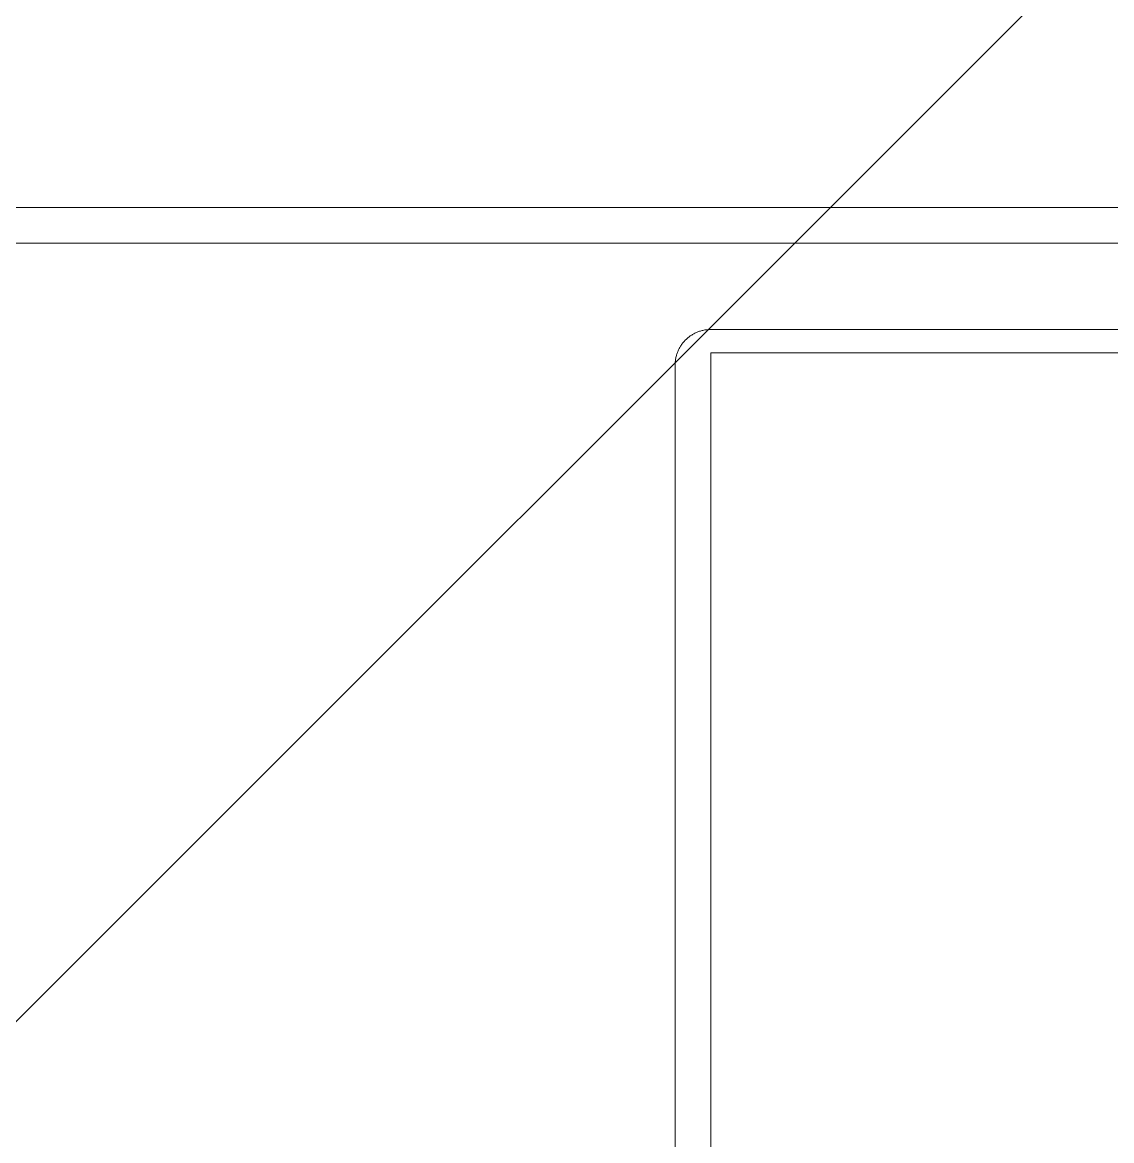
# Model space of a CAD drawing. Header units: millimetres. Extents: x -159872 to 386485, y -250577 to 158966.
# Drawn here: x 370307.38 to 370350.05, y 15902.46 to 15946.29 of the extents above; entities that cross this region are included whole.
import ezdxf

# ---------------------------------------------------------------- set-up
doc = ezdxf.new("R2010")
doc.units = ezdxf.units.MM
doc.layers.get('0').update_dxf_attribs({"lineweight": 25})
doc.layers.add('LDS-equipment-kitchen equipment', color=3, linetype='Continuous', lineweight=13)

# ---------------------------------------------------------------- blocks, each defined once
blk = doc.blocks.new('A$C73be1ed8')
at = {"transparency": 33554687}
for points in [[(672.8, 625.188, 0), (672.8, 672.388, 0)], [(673.712, 625.188, 0), (673.712, 672.388, 0)], [(677.1, 659.088, 0), (677.1, 0.912, 0)], [(678.5, 1.4, 0), (678.5, 658.6, 0)], [(672.8, 625.188, 0), (13.624, 625.188, 0)], [(14.112, 623.788, 0), (672.312, 623.788, 0)]]:
    blk.add_polyline3d(points, dxfattribs=at)
blk.add_polyline3d([(673.712, 625.188, 0), (673.712, 625.154, 0), (673.71, 625.119, 0), (673.708, 625.085, 0), (673.705, 625.051, 0), (673.702, 625.016, 0), (673.697, 624.982, 0), (673.692, 624.949, 0), (673.685, 624.915, 0), (673.678, 624.881, 0), (673.67, 624.848, 0), (673.661, 624.814, 0), (673.652, 624.781, 0), (673.641, 624.749, 0), (673.63, 624.716, 0), (673.618, 624.684, 0), (673.606, 624.652, 0), (673.592, 624.621, 0), (673.578, 624.589, 0), (673.563, 624.558, 0), (673.547, 624.528, 0), (673.53, 624.498, 0), (673.513, 624.468, 0), (673.495, 624.439, 0), (673.476, 624.41, 0), (673.457, 624.382, 0), (673.437, 624.354, 0), (673.416, 624.327, 0), (673.394, 624.3, 0), (673.372, 624.273, 0), (673.349, 624.248, 0), (673.326, 624.223, 0), (673.302, 624.198, 0), (673.277, 624.174, 0), (673.252, 624.151, 0), (673.227, 624.128, 0), (673.2, 624.106, 0), (673.173, 624.084, 0), (673.146, 624.063, 0), (673.118, 624.043, 0), (673.09, 624.024, 0), (673.061, 624.005, 0), (673.032, 623.987, 0), (673.002, 623.97, 0), (672.972, 623.953, 0), (672.942, 623.937, 0), (672.911, 623.922, 0), (672.879, 623.908, 0), (672.848, 623.894, 0), (672.816, 623.882, 0), (672.784, 623.87, 0), (672.751, 623.859, 0), (672.719, 623.848, 0), (672.686, 623.839, 0), (672.652, 623.83, 0), (672.619, 623.822, 0), (672.585, 623.815, 0), (672.551, 623.808, 0), (672.518, 623.803, 0), (672.484, 623.798, 0), (672.449, 623.795, 0), (672.415, 623.792, 0), (672.381, 623.79, 0), (672.346, 623.788, 0), (672.312, 623.788, 0)])
blk = doc.blocks.new('Group-338')
at = {"layer": 'LDS-equipment-kitchen equipment', "xscale": -1, "rotation": 270}
blk.add_blockref('A$C73be1ed8', (309035.65, 51718.055), dxfattribs=at)

msp = doc.modelspace()

# ---------------------------------------------------------------- linework, layer by layer
at = {"layer": 'LDS-equipment-kitchen equipment', "linetype": 'Continuous'}
msp.add_line((381000, 26600), (350384.07392, -4015.92608), dxfattribs=at)

# ---------------------------------------------------------------- block references
at = {"layer": 'LDS-equipment-kitchen equipment', "color": 7}
msp.add_blockref('Group-338', (60673.51323, -36457.51522), dxfattribs=at)

doc.saveas('drawing.dxf')
